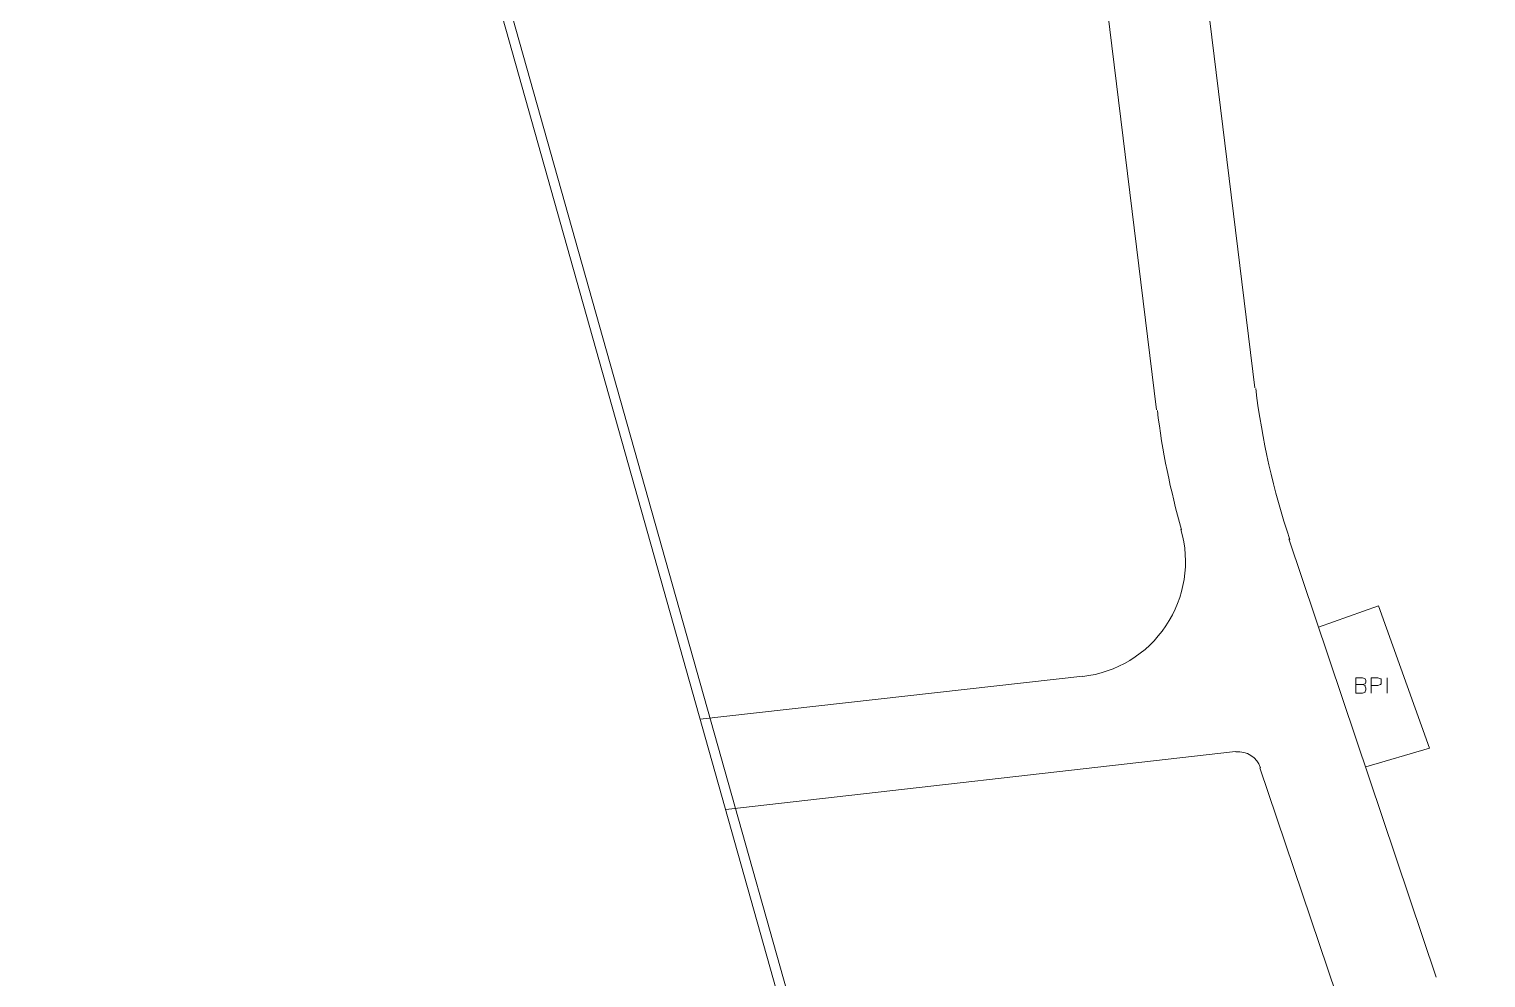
# Model space of a CAD drawing. Header units: millimetres. Extents: x 3.6 to 37.8, y 0.6 to 28.7.
# Drawn here: x 8.42 to 15.58, y 3.98 to 8.65 of the extents above; entities that cross this region are included whole.
import ezdxf

# ---------------------------------------------------------------- set-up
doc = ezdxf.new("R2010")
doc.units = ezdxf.units.MM
doc.layers.add('PDF_Batangas$Geomap$BOUNDARY-NODE', color=3, linetype='Continuous')
doc.layers.add('PDF_FRAME-TB', color=7, linetype='Continuous')
for name, color, linetype, true_color in [('PDF_Batangas$Geomap$LOTS', 254, 'Continuous', 0xdcdcdc), ('PDF_Batangas$Geomap$ROAD', 8, 'Continuous', 0x808080), ('PDF_Batangas$Geomap$SDU', 157, 'Continuous', 0x396472)]:
    doc.layers.add(name, color=color, linetype=linetype, true_color=true_color)

msp = doc.modelspace()

# ---------------------------------------------------------------- linework, layer by layer
at = {"layer": 'PDF_Batangas$Geomap$BOUNDARY-NODE', "lineweight": 0}
msp.add_lwpolyline([(12.5061, 2.6379), (8.4718, 16.9508), (11.8639, 19.3944), (11.8311, 19.4454)], dxfattribs=at)
at = {"layer": 'PDF_Batangas$Geomap$LOTS', "lineweight": 0}
msp.add_lwpolyline([(14.7599, 5.7069), (15.0559, 5.8111), (15.3061, 5.1106), (14.9934, 5.0189)], dxfattribs=at)
at = {"layer": 'PDF_Batangas$Geomap$ROAD', "lineweight": 0}
msp.add_lwpolyline([(14.4471, 6.8828), (13.3088, 16.1648, -0.277202), (13.5476, 16.6992)], format="xyb", dxfattribs=at)
for points in [[(13.9634, 6.7744), (12.9335, 15.1682)], [(15.3395, 3.9847), (14.6139, 6.1405)], [(11.7191, 5.2542), (13.6007, 5.465)], [(14.3512, 5.0939), (11.8443, 4.8098)], [(14.8891, 3.7763), (14.4722, 5.0147)]]:
    msp.add_lwpolyline(points, dxfattribs=at)
for centre, radius, start, end in [((18.2194, 7.3427), 3.7966, 187.00378, 198.51195), ((17.7357, 7.2342), 3.7966, 187.00375, 196.03459), ((13.5365, 6.0291), 0.5692, 276.42152, 16.03455), ((14.3663, 4.9783), 0.1147, 18.51195, 96.42149)]:
    msp.add_arc(centre, radius, start, end, dxfattribs=at)
at = {"layer": 'PDF_Batangas$Geomap$SDU', "lineweight": 0}
for points in [[(14.9767, 5.4233), (14.9892, 5.4192), (14.9892, 5.415), (14.9934, 5.4067), (14.9934, 5.3983), (14.9892, 5.39), (14.9892, 5.3858), (14.9767, 5.3816), (14.9434, 5.3816), (14.9434, 5.4567), (14.9767, 5.4567), (14.9892, 5.4525), (14.9934, 5.4442), (14.9934, 5.4358), (14.9892, 5.4275), (14.9767, 5.4233), (14.9434, 5.4233)], [(15.0184, 5.3816), (15.0184, 5.4567), (15.0518, 5.4567), (15.0643, 5.4525), (15.0684, 5.4525), (15.0684, 5.4275), (15.0643, 5.4233), (15.0518, 5.4192), (15.0184, 5.4192)], [(15.0976, 5.3816), (15.0976, 5.4567)]]:
    msp.add_lwpolyline(points, dxfattribs=at)
at = {"layer": 'PDF_FRAME-TB', "color": 254, "lineweight": 0, "true_color": 0xdcdcdc}
msp.add_lwpolyline([(32.0772, 12.0492), (27.6864, 10.7357), (25.7766, 14.3509), (23.6583, 11.1694), (22.9494, 11.6572), (26.8065, 17.2573), (30.8888, 23.166), (28.4202, 27.8737), (16.5279, 23.8748), (11.8327, 19.4465), (8.4176, 16.9779), (12.4748, 2.567), (14.7224, 2.5712), (14.8891, 2.7755), (20.7603, 3.451), (22.9161, 5.9821), (29.5419, 7.5333), (33.4199, 8.7675)], close=True, dxfattribs=at)

doc.saveas('drawing.dxf')
